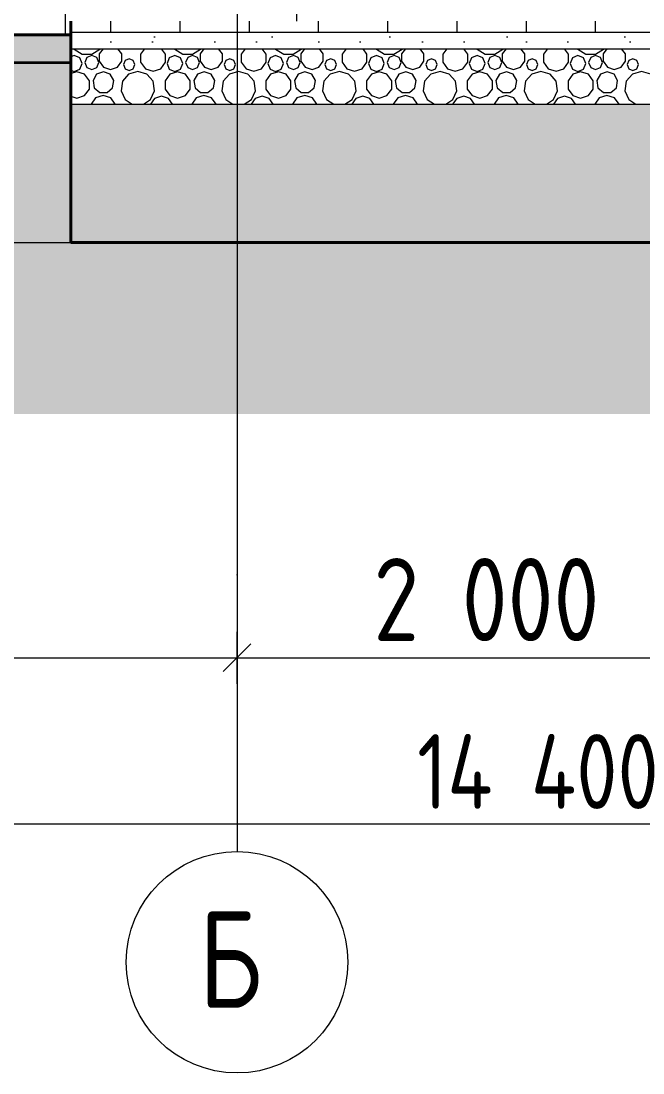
# Model space of a CAD drawing. Header units: millimetres. Extents: x 38742 to 132043, y -3942 to 12834.
# Drawn here: x 113568 to 115813, y -3942 to -142 of the extents above; entities that cross this region are included whole.
import ezdxf
from ezdxf.enums import TextEntityAlignment as Align

# ---------------------------------------------------------------- set-up
doc = ezdxf.new("R2010")
doc.units = ezdxf.units.MM
doc.header["$MEASUREMENT"] = 0
doc.linetypes.add('Штрихштриховая', pattern=[10936.110735, 5291.666508, -2116.666555, 1411.111116, -2116.666555])
for name, color, linetype in [('оси', 7, 'Continuous'), ('перекрытие', 7, 'Continuous'), ('размеры внутр', 7, 'Continuous'), ('стены02', 7, 'Continuous')]:
    doc.layers.add(name, color=color, linetype=linetype)
for name, color, linetype, lineweight in [('оси_Ном._пера__96', 7, 'Continuous', 13), ('оси_Ном._пера__97', 7, 'Continuous', 20), ('перекрытие_Ном._пера__94', 252, 'Continuous', 13), ('перекрытие_Ном._пера__96', 7, 'Continuous', 13), ('перекрытие_Ном._пера__97', 7, 'Continuous', 20), ('перекрытие_Ном._пера__99', 7, 'Continuous', 40), ('подп стены Инжзащита_Ном._пера__94', 252, 'Continuous', 13), ('подп стены Инжзащита_Ном._пера__97', 7, 'Continuous', 20), ('подп стены Инжзащита_Ном._пера__98', 7, 'Continuous', 35), ('подп стены Инжзащита_Ном._пера__99', 7, 'Continuous', 40), ('размеры внутр_Ном._пера__51', 98, 'Continuous', 50), ('размеры внутр_Ном._пера__96', 7, 'Continuous', 13), ('размеры внутр_Ном._пера__97', 7, 'Continuous', 20), ('стены02_Ном._пера__96', 7, 'Continuous', 13)]:
    doc.layers.add(name, color=color, linetype=linetype, lineweight=lineweight)
doc.styles.add('СГЕНЕРИР_СТИЛЬ_1', font='gost_2_304-81_type.ttf')
doc.dimstyles.new('СГЕНЕРИР_СТИЛЬ__1', dxfattribs={"dimtxt": 270.000005, "dimasz": 95, "dimexe": 0.18, "dimexo": 0, "dimgap": 0.09, "dimtad": 1, "dimtih": 1, "dimtoh": 1, "dimdec": 0, "dimzin": 0, "dimdsep": 46, "dimtxsty": 'СГЕНЕРИР_СТИЛЬ_1', "dimblk": 'ARROWHEAD_6', "dimblk1": 'ARROWHEAD_6', "dimblk2": 'ARROWHEAD_6', "dimcen": 0.09, "dimclrd": 7, "dimclre": 7, "dimclrt": 98, "dimadec": 0, "dimazin": 0, "dimtfac": 1, "dimtdec": 4, "dimtmove": 0, "dimatfit": 3, "dimfxl": 1, "dimtolj": 1, "dimtzin": 0, "dimarcsym": 0})
doc.dimstyles.new('СГЕНЕРИР_СТИЛЬ__2', dxfattribs={"dimtxt": 300, "dimasz": 95, "dimexe": 0.18, "dimexo": 0, "dimgap": 0.09, "dimtad": 1, "dimtih": 1, "dimtoh": 1, "dimdec": 0, "dimzin": 0, "dimdsep": 46, "dimtxsty": 'СГЕНЕРИР_СТИЛЬ_1', "dimblk": 'ARROWHEAD_6', "dimblk1": 'ARROWHEAD_6', "dimblk2": 'ARROWHEAD_6', "dimcen": 0.09, "dimclrd": 7, "dimclre": 7, "dimclrt": 7, "dimadec": 0, "dimazin": 0, "dimtfac": 1, "dimtdec": 4, "dimtmove": 0, "dimatfit": 3, "dimfxl": 1, "dimtolj": 1, "dimtzin": 0, "dimarcsym": 0})

# ---------------------------------------------------------------- blocks, each defined once
blk = doc.blocks.new('Элемент разреза_63_3', base_point=(50891.7, -142))
at = {"layer": 'перекрытие_Ном._пера__96', "linetype": 'Continuous'}
blk.add_line((107747.3, -942), (113747.3, -942), dxfattribs=at)
blk = doc.blocks.new('*X93', base_point=(50891.7, -142))
at = {"layer": 'перекрытие_Ном._пера__94', "linetype": 'Continuous'}
for p, q in [((113758.7, -242), (113759.3, -243.3)), ((113759.3, -243.3), (113788.3, -261.9)), ((113788.3, -261.9), (113822.8, -261.9)), ((113822.8, -261.9), (113851.8, -243.3)), ((113864, -242), (113850.2, -261)), ((113850.2, -261), (113850.2, -287.3)), ((113851.8, -243.3), (113852.4, -242)), ((113931.1, -261), (113917.3, -242)), ((113931.1, -287.3), (113931.1, -261)), ((114013.4, -242), (113999.1, -261.7)), ((113999.1, -261.7), (113999.1, -290.9)), ((114089.1, -261.7), (114074.8, -242)), ((114089.1, -290.9), (114089.1, -261.7)), ((114122.4, -242), (114123, -243.3)), ((114123, -243.3), (114152, -261.9)), ((114152, -261.9), (114186.5, -261.9)), ((114186.5, -261.9), (114215.5, -243.3)), ((114227.7, -242), (114213.9, -261)), ((114213.9, -261), (114213.9, -287.3)), ((114215.5, -243.3), (114216.1, -242)), ((114294.8, -261), (114281, -242)), ((114294.8, -287.3), (114294.8, -261)), ((114377.1, -242), (114362.8, -261.7)), ((114362.8, -261.7), (114362.8, -290.9)), ((114452.8, -261.7), (114438.5, -242)), ((114452.8, -290.9), (114452.8, -261.7)), ((114486.1, -242), (114486.7, -243.3)), ((114486.7, -243.3), (114515.7, -261.9)), ((114515.7, -261.9), (114550.2, -261.9)), ((114550.2, -261.9), (114579.2, -243.3)), ((114591.4, -242), (114577.6, -261)), ((114577.6, -261), (114577.6, -287.3)), ((114579.2, -243.3), (114579.8, -242)), ((114658.5, -261), (114644.7, -242)), ((114658.5, -287.3), (114658.5, -261)), ((114740.8, -242), (114726.5, -261.7)), ((114726.5, -261.7), (114726.5, -290.9)), ((114816.5, -261.7), (114802.2, -242)), ((114816.5, -290.9), (114816.5, -261.7)), ((114849.8, -242), (114850.4, -243.3)), ((114850.4, -243.3), (114879.4, -261.9)), ((114879.4, -261.9), (114913.9, -261.9)), ((114913.9, -261.9), (114942.9, -243.3)), ((114955.1, -242), (114941.3, -261)), ((114941.3, -261), (114941.3, -287.3)), ((114942.9, -243.3), (114943.5, -242)), ((115022.2, -261), (115008.4, -242)), ((115022.2, -287.3), (115022.2, -261)), ((115104.5, -242), (115090.2, -261.7)), ((115090.2, -261.7), (115090.2, -290.9)), ((115180.2, -261.7), (115165.9, -242)), ((115180.2, -290.9), (115180.2, -261.7)), ((115213.5, -242), (115214.1, -243.3)), ((115214.1, -243.3), (115243.1, -261.9)), ((115243.1, -261.9), (115277.6, -261.9)), ((115277.6, -261.9), (115306.6, -243.3)), ((115318.8, -242), (115305, -261)), ((115305, -261), (115305, -287.3)), ((115306.6, -243.3), (115307.2, -242)), ((115385.9, -261), (115372.1, -242)), ((115385.9, -287.3), (115385.9, -261)), ((115468.2, -242), (115453.9, -261.7)), ((115453.9, -261.7), (115453.9, -290.9)), ((115543.9, -261.7), (115529.6, -242)), ((115543.9, -290.9), (115543.9, -261.7)), ((115577.2, -242), (115577.8, -243.3)), ((115577.8, -243.3), (115606.8, -261.9)), ((115606.8, -261.9), (115641.3, -261.9)), ((115641.3, -261.9), (115670.3, -243.3)), ((115682.5, -242), (115668.7, -261)), ((115668.7, -261), (115668.7, -287.3)), ((115670.3, -243.3), (115670.9, -242)), ((115749.6, -261), (115735.8, -242)), ((115749.6, -287.3), (115749.6, -261)), ((113759.4, -266.8), (113747.3, -271.8)), ((113779.6, -275.2), (113759.4, -266.8)), ((113788, -295.4), (113779.6, -275.2)), ((113779.6, -315.6), (113788, -295.4)), ((113805.5, -274.1), (113798.2, -291.9)), ((113798.2, -291.9), (113805.5, -309.6)), ((113823.3, -266.8), (113805.5, -274.1)), ((113841, -274.1), (113823.3, -266.8)), ((113848.3, -291.9), (113841, -274.1)), ((113841, -309.6), (113848.3, -291.9)), ((113850.2, -287.3), (113865.6, -308.5)), ((113915.6, -308.5), (113931.1, -287.3)), ((113943.4, -284.9), (113937.3, -299.5)), ((113937.3, -299.5), (113943.4, -314.2)), ((113958, -278.9), (113943.4, -284.9)), ((113972.6, -284.9), (113958, -278.9)), ((113978.7, -299.5), (113972.6, -284.9)), ((113972.6, -314.2), (113978.7, -299.5)), ((113999.1, -290.9), (114016.3, -314.6)), ((114071.9, -314.6), (114089.1, -290.9)), ((114102.9, -275.2), (114094.6, -295.4)), ((114094.6, -295.4), (114102.9, -315.6)), ((114123.1, -266.8), (114102.9, -275.2)), ((114143.4, -275.2), (114123.1, -266.8)), ((114151.7, -295.4), (114143.4, -275.2)), ((114143.4, -315.6), (114151.7, -295.4)), ((114169.2, -274.1), (114161.9, -291.9)), ((114161.9, -291.9), (114169.2, -309.6)), ((114187, -266.8), (114169.2, -274.1)), ((114204.7, -274.1), (114187, -266.8)), ((114212, -291.9), (114204.7, -274.1)), ((114204.7, -309.6), (114212, -291.9)), ((114213.9, -287.3), (114229.3, -308.5)), ((114279.4, -308.5), (114294.8, -287.3)), ((114307.1, -284.9), (114301, -299.5)), ((114301, -299.5), (114307.1, -314.2)), ((114321.7, -278.9), (114307.1, -284.9)), ((114336.3, -284.9), (114321.7, -278.9)), ((114342.4, -299.5), (114336.3, -284.9)), ((114336.3, -314.2), (114342.4, -299.5)), ((114362.8, -290.9), (114380, -314.6)), ((114435.6, -314.6), (114452.8, -290.9)), ((114466.6, -275.2), (114458.3, -295.4)), ((114458.3, -295.4), (114466.6, -315.6)), ((114486.8, -266.8), (114466.6, -275.2)), ((114507.1, -275.2), (114486.8, -266.8)), ((114515.4, -295.4), (114507.1, -275.2)), ((114507.1, -315.6), (114515.4, -295.4)), ((114532.9, -274.1), (114525.6, -291.9)), ((114525.6, -291.9), (114532.9, -309.6)), ((114550.7, -266.8), (114532.9, -274.1)), ((114568.4, -274.1), (114550.7, -266.8)), ((114575.7, -291.9), (114568.4, -274.1)), ((114568.4, -309.6), (114575.7, -291.9)), ((114577.6, -287.3), (114593, -308.5)), ((114643.1, -308.5), (114658.5, -287.3)), ((114670.8, -284.9), (114664.7, -299.5)), ((114664.7, -299.5), (114670.8, -314.2)), ((114685.4, -278.9), (114670.8, -284.9)), ((114700, -284.9), (114685.4, -278.9)), ((114706.1, -299.5), (114700, -284.9)), ((114700, -314.2), (114706.1, -299.5)), ((114726.5, -290.9), (114743.7, -314.6)), ((114799.3, -314.6), (114816.5, -290.9)), ((114830.3, -275.2), (114822, -295.4)), ((114822, -295.4), (114830.3, -315.6)), ((114850.6, -266.8), (114830.3, -275.2)), ((114870.8, -275.2), (114850.6, -266.8)), ((114879.1, -295.4), (114870.8, -275.2)), ((114870.8, -315.6), (114879.1, -295.4)), ((114896.7, -274.1), (114889.3, -291.9)), ((114889.3, -291.9), (114896.7, -309.6)), ((114914.4, -266.8), (114896.7, -274.1)), ((114932.1, -274.1), (114914.4, -266.8)), ((114939.5, -291.9), (114932.1, -274.1)), ((114932.1, -309.6), (114939.5, -291.9)), ((114941.3, -287.3), (114956.7, -308.5)), ((115006.8, -308.5), (115022.2, -287.3)), ((115034.5, -284.9), (115028.5, -299.5)), ((115028.5, -299.5), (115034.5, -314.2)), ((115049.1, -278.9), (115034.5, -284.9)), ((115063.7, -284.9), (115049.1, -278.9)), ((115069.8, -299.5), (115063.7, -284.9)), ((115063.7, -314.2), (115069.8, -299.5)), ((115090.2, -290.9), (115107.4, -314.6)), ((115163, -314.6), (115180.2, -290.9)), ((115194, -275.2), (115185.7, -295.4)), ((115185.7, -295.4), (115194, -315.6)), ((115214.3, -266.8), (115194, -275.2)), ((115234.5, -275.2), (115214.3, -266.8)), ((115242.9, -295.4), (115234.5, -275.2)), ((115234.5, -315.6), (115242.9, -295.4)), ((115260.4, -274.1), (115253, -291.9)), ((115253, -291.9), (115260.4, -309.6)), ((115278.1, -266.8), (115260.4, -274.1)), ((115295.8, -274.1), (115278.1, -266.8)), ((115303.2, -291.9), (115295.8, -274.1)), ((115295.8, -309.6), (115303.2, -291.9)), ((115305, -287.3), (115320.5, -308.5)), ((115370.5, -308.5), (115385.9, -287.3)), ((115398.2, -284.9), (115392.2, -299.5)), ((115392.2, -299.5), (115398.2, -314.2)), ((115412.8, -278.9), (115398.2, -284.9)), ((115427.5, -284.9), (115412.8, -278.9)), ((115433.5, -299.5), (115427.5, -284.9)), ((115427.5, -314.2), (115433.5, -299.5)), ((115453.9, -290.9), (115471.1, -314.6)), ((115526.7, -314.6), (115543.9, -290.9)), ((115557.8, -275.2), (115549.4, -295.4)), ((115549.4, -295.4), (115557.8, -315.6)), ((115578, -266.8), (115557.8, -275.2)), ((115598.2, -275.2), (115578, -266.8)), ((115606.6, -295.4), (115598.2, -275.2)), ((115598.2, -315.6), (115606.6, -295.4)), ((115624.1, -274.1), (115616.7, -291.9)), ((115616.7, -291.9), (115624.1, -309.6)), ((115641.8, -266.8), (115624.1, -274.1)), ((115659.5, -274.1), (115641.8, -266.8)), ((115666.9, -291.9), (115659.5, -274.1)), ((115659.5, -309.6), (115666.9, -291.9)), ((115668.7, -287.3), (115684.2, -308.5)), ((115734.2, -308.5), (115749.6, -287.3)), ((115761.9, -284.9), (115755.9, -299.5)), ((115755.9, -299.5), (115761.9, -314.2)), ((115776.5, -278.9), (115761.9, -284.9)), ((115791.2, -284.9), (115776.5, -278.9)), ((115797.2, -299.5), (115791.2, -284.9)), ((115791.2, -314.2), (115797.2, -299.5)), ((113747.3, -319), (113759.4, -324)), ((113769.1, -325), (113747.3, -332.1)), ((113759.4, -324), (113779.6, -315.6)), ((113797.1, -334.1), (113769.1, -325)), ((113814.5, -358), (113797.1, -334.1)), ((113805.5, -309.6), (113823.3, -316.9)), ((113823.3, -316.9), (113841, -309.6)), ((113840.5, -334.5), (113827.4, -357.3)), ((113865.1, -325.6), (113840.5, -334.5)), ((113889.8, -334.5), (113865.1, -325.6)), ((113865.6, -308.5), (113890.6, -316.7)), ((113902.9, -357.3), (113889.8, -334.5)), ((113890.6, -316.7), (113915.6, -308.5)), ((113956.1, -333.7), (113933.6, -359.8)), ((113943.4, -314.2), (113958, -320.2)), ((113989.2, -324), (113956.1, -333.7)), ((113958, -320.2), (113972.6, -314.2)), ((114022.3, -333.7), (113989.2, -324)), ((114016.3, -314.6), (114044.1, -323.6)), ((114044.9, -359.8), (114022.3, -333.7)), ((114044.1, -323.6), (114071.9, -314.6)), ((114104.8, -334.1), (114087.4, -358)), ((114102.9, -315.6), (114123.1, -324)), ((114132.8, -325), (114104.8, -334.1)), ((114123.1, -324), (114143.4, -315.6)), ((114160.8, -334.1), (114132.8, -325)), ((114178.2, -358), (114160.8, -334.1)), ((114169.2, -309.6), (114187, -316.9)), ((114187, -316.9), (114204.7, -309.6)), ((114204.2, -334.5), (114191.1, -357.3)), ((114228.8, -325.6), (114204.2, -334.5)), ((114253.5, -334.5), (114228.8, -325.6)), ((114229.3, -308.5), (114254.3, -316.7)), ((114266.6, -357.3), (114253.5, -334.5)), ((114254.3, -316.7), (114279.4, -308.5)), ((114319.9, -333.7), (114297.3, -359.8)), ((114307.1, -314.2), (114321.7, -320.2)), ((114352.9, -324), (114319.9, -333.7)), ((114321.7, -320.2), (114336.3, -314.2)), ((114386, -333.7), (114352.9, -324)), ((114380, -314.6), (114407.8, -323.6)), ((114408.6, -359.8), (114386, -333.7)), ((114407.8, -323.6), (114435.6, -314.6)), ((114468.5, -334.1), (114451.1, -358)), ((114466.6, -315.6), (114486.8, -324)), ((114496.5, -325), (114468.5, -334.1)), ((114486.8, -324), (114507.1, -315.6)), ((114524.5, -334.1), (114496.5, -325)), ((114541.9, -358), (114524.5, -334.1)), ((114532.9, -309.6), (114550.7, -316.9)), ((114550.7, -316.9), (114568.4, -309.6)), ((114567.9, -334.5), (114554.8, -357.3)), ((114592.5, -325.6), (114567.9, -334.5)), ((114617.2, -334.5), (114592.5, -325.6)), ((114593, -308.5), (114618, -316.7)), ((114630.3, -357.3), (114617.2, -334.5)), ((114618, -316.7), (114643.1, -308.5)), ((114683.6, -333.7), (114661, -359.8)), ((114670.8, -314.2), (114685.4, -320.2)), ((114716.7, -324), (114683.6, -333.7)), ((114685.4, -320.2), (114700, -314.2)), ((114749.7, -333.7), (114716.7, -324)), ((114743.7, -314.6), (114771.5, -323.6)), ((114772.3, -359.8), (114749.7, -333.7)), ((114771.5, -323.6), (114799.3, -314.6)), ((114832.2, -334.1), (114814.8, -358)), ((114830.3, -315.6), (114850.6, -324)), ((114860.2, -325), (114832.2, -334.1)), ((114850.6, -324), (114870.8, -315.6)), ((114888.3, -334.1), (114860.2, -325)), ((114905.6, -358), (114888.3, -334.1)), ((114896.7, -309.6), (114914.4, -316.9)), ((114914.4, -316.9), (114932.1, -309.6)), ((114931.6, -334.5), (114918.5, -357.3)), ((114956.3, -325.6), (114931.6, -334.5)), ((114980.9, -334.5), (114956.3, -325.6)), ((114956.7, -308.5), (114981.8, -316.7)), ((114994, -357.3), (114980.9, -334.5)), ((114981.8, -316.7), (115006.8, -308.5)), ((115047.3, -333.7), (115024.7, -359.8)), ((115034.5, -314.2), (115049.1, -320.2)), ((115080.4, -324), (115047.3, -333.7)), ((115049.1, -320.2), (115063.7, -314.2)), ((115113.5, -333.7), (115080.4, -324)), ((115107.4, -314.6), (115135.2, -323.6)), ((115136, -359.8), (115113.5, -333.7)), ((115135.2, -323.6), (115163, -314.6)), ((115195.9, -334.1), (115178.6, -358)), ((115194, -315.6), (115214.3, -324)), ((115223.9, -325), (115195.9, -334.1)), ((115214.3, -324), (115234.5, -315.6)), ((115252, -334.1), (115223.9, -325)), ((115269.3, -358), (115252, -334.1)), ((115260.4, -309.6), (115278.1, -316.9)), ((115278.1, -316.9), (115295.8, -309.6)), ((115295.3, -334.5), (115282.2, -357.3)), ((115320, -325.6), (115295.3, -334.5)), ((115344.6, -334.5), (115320, -325.6)), ((115320.5, -308.5), (115345.5, -316.7)), ((115357.7, -357.3), (115344.6, -334.5)), ((115345.5, -316.7), (115370.5, -308.5)), ((115411, -333.7), (115388.4, -359.8)), ((115398.2, -314.2), (115412.8, -320.2)), ((115444.1, -324), (115411, -333.7)), ((115412.8, -320.2), (115427.5, -314.2)), ((115477.2, -333.7), (115444.1, -324)), ((115471.1, -314.6), (115498.9, -323.6)), ((115499.7, -359.8), (115477.2, -333.7)), ((115498.9, -323.6), (115526.7, -314.6)), ((115559.6, -334.1), (115542.3, -358)), ((115557.8, -315.6), (115578, -324)), ((115587.6, -325), (115559.6, -334.1)), ((115578, -324), (115598.2, -315.6)), ((115615.7, -334.1), (115587.6, -325)), ((115633, -358), (115615.7, -334.1)), ((115624.1, -309.6), (115641.8, -316.9)), ((115641.8, -316.9), (115659.5, -309.6)), ((115659, -334.5), (115645.9, -357.3)), ((115683.7, -325.6), (115659, -334.5)), ((115708.3, -334.5), (115683.7, -325.6)), ((115684.2, -308.5), (115709.2, -316.7)), ((115721.4, -357.3), (115708.3, -334.5)), ((115709.2, -316.7), (115734.2, -308.5)), ((115774.7, -333.7), (115752.1, -359.8)), ((115761.9, -314.2), (115776.5, -320.2)), ((115807.8, -324), (115774.7, -333.7)), ((115776.5, -320.2), (115791.2, -314.2)), ((115840.9, -333.7), (115807.8, -324)), ((113814.5, -387.5), (113814.5, -358)), ((113827.4, -357.3), (113831.9, -383.1)), ((113898.3, -383.1), (113902.9, -357.3)), ((113933.6, -359.8), (113928.6, -393.9)), ((114049.8, -393.9), (114044.9, -359.8)), ((114087.4, -358), (114087.4, -387.5)), ((114178.2, -387.5), (114178.2, -358)), ((114191.1, -357.3), (114195.6, -383.1)), ((114262.1, -383.1), (114266.6, -357.3)), ((114297.3, -359.8), (114292.4, -393.9)), ((114413.5, -393.9), (114408.6, -359.8)), ((114451.1, -358), (114451.1, -387.5)), ((114541.9, -387.5), (114541.9, -358)), ((114554.8, -357.3), (114559.3, -383.1)), ((114625.8, -383.1), (114630.3, -357.3)), ((114661, -359.8), (114656.1, -393.9)), ((114777.2, -393.9), (114772.3, -359.8)), ((114814.8, -358), (114814.8, -387.5)), ((114905.6, -387.5), (114905.6, -358)), ((114918.5, -357.3), (114923, -383.1)), ((114989.5, -383.1), (114994, -357.3)), ((115024.7, -359.8), (115019.8, -393.9)), ((115140.9, -393.9), (115136, -359.8)), ((115178.6, -358), (115178.6, -387.5)), ((115269.3, -387.5), (115269.3, -358)), ((115282.2, -357.3), (115286.7, -383.1)), ((115353.2, -383.1), (115357.7, -357.3)), ((115388.4, -359.8), (115383.5, -393.9)), ((115504.7, -393.9), (115499.7, -359.8)), ((115542.3, -358), (115542.3, -387.5)), ((115633, -387.5), (115633, -358)), ((115645.9, -357.3), (115650.4, -383.1)), ((115716.9, -383.1), (115721.4, -357.3)), ((115752.1, -359.8), (115747.2, -393.9)), ((113747.3, -413.4), (113769.1, -420.5)), ((113769.1, -420.5), (113797.1, -411.3)), ((113797.1, -411.3), (113814.5, -387.5)), ((113831.9, -383.1), (113852, -400)), ((113864.1, -411), (113836.3, -420)), ((113852, -400), (113878.2, -400)), ((113891.9, -420), (113864.1, -411)), ((113878.2, -400), (113898.3, -383.1)), ((113928.6, -393.9), (113943, -425.3)), ((114035.5, -425.3), (114049.8, -393.9)), ((114074.3, -413.6), (114049.3, -421.7)), ((114099.4, -421.7), (114074.3, -413.6)), ((114087.4, -387.5), (114104.8, -411.3)), ((114104.8, -411.3), (114132.8, -420.5)), ((114132.8, -420.5), (114160.8, -411.3)), ((114160.8, -411.3), (114178.2, -387.5)), ((114195.6, -383.1), (114215.7, -400)), ((114227.8, -411), (114200, -420)), ((114215.7, -400), (114242, -400)), ((114255.6, -420), (114227.8, -411)), ((114242, -400), (114262.1, -383.1)), ((114292.4, -393.9), (114306.7, -425.3)), ((114399.2, -425.3), (114413.5, -393.9)), ((114438, -413.6), (114413, -421.7)), ((114463.1, -421.7), (114438, -413.6)), ((114451.1, -387.5), (114468.5, -411.3)), ((114468.5, -411.3), (114496.5, -420.5)), ((114496.5, -420.5), (114524.5, -411.3)), ((114524.5, -411.3), (114541.9, -387.5)), ((114559.3, -383.1), (114579.4, -400)), ((114591.5, -411), (114563.7, -420)), ((114579.4, -400), (114605.7, -400)), ((114619.3, -420), (114591.5, -411)), ((114605.7, -400), (114625.8, -383.1)), ((114656.1, -393.9), (114670.4, -425.3)), ((114762.9, -425.3), (114777.2, -393.9)), ((114801.8, -413.6), (114776.7, -421.7)), ((114826.8, -421.7), (114801.8, -413.6)), ((114814.8, -387.5), (114832.2, -411.3)), ((114832.2, -411.3), (114860.2, -420.5)), ((114860.2, -420.5), (114888.3, -411.3)), ((114888.3, -411.3), (114905.6, -387.5)), ((114923, -383.1), (114943.1, -400)), ((114955.2, -411), (114927.4, -420)), ((114943.1, -400), (114969.4, -400)), ((114983, -420), (114955.2, -411)), ((114969.4, -400), (114989.5, -383.1)), ((115019.8, -393.9), (115034.1, -425.3)), ((115126.6, -425.3), (115140.9, -393.9)), ((115165.5, -413.6), (115140.5, -421.7)), ((115190.5, -421.7), (115165.5, -413.6)), ((115178.6, -387.5), (115195.9, -411.3)), ((115195.9, -411.3), (115223.9, -420.5)), ((115223.9, -420.5), (115252, -411.3)), ((115252, -411.3), (115269.3, -387.5)), ((115286.7, -383.1), (115306.8, -400)), ((115318.9, -411), (115291.1, -420)), ((115306.8, -400), (115333.1, -400)), ((115346.7, -420), (115318.9, -411)), ((115333.1, -400), (115353.2, -383.1)), ((115383.5, -393.9), (115397.8, -425.3)), ((115490.3, -425.3), (115504.7, -393.9)), ((115529.2, -413.6), (115504.2, -421.7)), ((115554.2, -421.7), (115529.2, -413.6)), ((115542.3, -387.5), (115559.6, -411.3)), ((115559.6, -411.3), (115587.6, -420.5)), ((115587.6, -420.5), (115615.7, -411.3)), ((115615.7, -411.3), (115633, -387.5)), ((115650.4, -383.1), (115670.5, -400)), ((115682.6, -411), (115654.8, -420)), ((115670.5, -400), (115696.8, -400)), ((115710.5, -420), (115682.6, -411)), ((115696.8, -400), (115716.9, -383.1)), ((115747.2, -393.9), (115761.5, -425.3)), ((113750.4, -442), (113747.3, -437.8)), ((113836.3, -420), (113820.3, -442)), ((113907.9, -442), (113891.9, -420)), ((113943, -425.3), (113969, -442)), ((114009.5, -442), (114035.5, -425.3)), ((114049.3, -421.7), (114034.6, -442)), ((114114.1, -442), (114099.4, -421.7)), ((114200, -420), (114184, -442)), ((114271.6, -442), (114255.6, -420)), ((114306.7, -425.3), (114332.7, -442)), ((114373.2, -442), (114399.2, -425.3)), ((114413, -421.7), (114398.3, -442)), ((114477.8, -442), (114463.1, -421.7)), ((114563.7, -420), (114547.7, -442)), ((114635.3, -442), (114619.3, -420)), ((114670.4, -425.3), (114696.4, -442)), ((114736.9, -442), (114762.9, -425.3)), ((114776.7, -421.7), (114762, -442)), ((114841.5, -442), (114826.8, -421.7)), ((114927.4, -420), (114911.5, -442)), ((114999, -442), (114983, -420)), ((115034.1, -425.3), (115060.1, -442)), ((115100.6, -442), (115126.6, -425.3)), ((115140.5, -421.7), (115125.7, -442)), ((115205.2, -442), (115190.5, -421.7)), ((115291.1, -420), (115275.2, -442)), ((115362.7, -442), (115346.7, -420)), ((115397.8, -425.3), (115423.8, -442)), ((115464.3, -442), (115490.3, -425.3)), ((115504.2, -421.7), (115489.4, -442)), ((115568.9, -442), (115554.2, -421.7)), ((115654.8, -420), (115638.9, -442)), ((115726.4, -442), (115710.5, -420)), ((115761.5, -425.3), (115787.5, -442))]:
    blk.add_line(p, q, dxfattribs=at)
blk = doc.blocks.new('Элемент разреза_68_3', base_point=(50891.7, -142))
at = {"layer": 'перекрытие_Ном._пера__94', "linetype": 'Continuous'}
h = blk.add_hatch(dxfattribs=at)
h.set_pattern_fill('СЕТКА_25X25_0003', color=256, style=0, pattern_type=2)
h.set_pattern_definition([(0, (50891.67, -142), (0, 250), []), (90, (50891.67, -142), (-250, 0), [])])
h.paths.add_polyline_path([(123347.3, -182), (123347.3, -142), (113747.3, -142), (113747.3, -182)])
h = blk.add_hatch(dxfattribs=at)
h.set_pattern_fill('БЕТОН_ЛЕГКИЙ_0003', color=256, style=0, pattern_type=2)
h.set_pattern_definition([(0, (50891.7, -142), (0, 779.423), [48.75, -401.25]), (0, (51116.7, 247.7), (0, 779.423), [48.75, -401.25]), (60, (50891.7, -142), (-675, 389.7114), [48.75, -401.25]), (60, (51341.7, -142), (-675, 389.7114), [48.75, -401.25]), (120, (50940.4, -142), (675, 389.7114), [48.75, -401.25]), (120, (51390.4, -142), (675, 389.7114), [48.75, -401.25]), (0, (50891.67, -67), (0, 150), [0, -150, 0, -225]), (45, (50966.67, -67), (-106.06602, 106.06602), [0, -112.5, 0, -187.5])])
h.paths.add_polyline_path([(123347.3, -242), (123347.3, -182), (113747.3, -182), (113747.3, -242)])
blk.add_hatch(color=256, dxfattribs=at).paths.add_polyline_path([(113747.3, -942), (123347.3, -942), (123347.3, -442), (113747.3, -442)])
at = {"layer": 'перекрытие_Ном._пера__97', "linetype": 'Continuous'}
for p, q in [((113747.3, -182), (123347.3, -182)), ((113747.3, -182), (123347.3, -182)), ((113747.3, -242), (123347.3, -242)), ((113747.3, -242), (123347.3, -242)), ((113747.3, -442), (123347.3, -442)), ((113747.3, -442), (123347.3, -442))]:
    blk.add_line(p, q, dxfattribs=at)
at = {"layer": 'перекрытие_Ном._пера__99', "linetype": 'Continuous'}
for p, q in [((113747.3, -182), (113747.3, -142)), ((113747.3, -242), (113747.3, -182)), ((113747.3, -442), (113747.3, -242)), ((113747.3, -942), (113747.3, -442)), ((113747.3, -942), (123347.3, -942))]:
    blk.add_line(p, q, dxfattribs=at)
at = {"layer": 'перекрытие'}
blk.add_blockref('*X93', (50891.7, -142), dxfattribs=at)
blk = doc.blocks.new('Элемент разреза_92_3', base_point=(50891.7, -142))
at = {"layer": 'стены02_Ном._пера__96', "linetype": 'Continuous'}
for p, q in [((114562.3, 408), (113727.3, 408)), ((113727.3, 408), (113727.3, -192)), ((114562.3, 408), (114562.3, -142)), ((113727.3, -192), (113747.3, -192))]:
    blk.add_line(p, q, dxfattribs=at)
blk = doc.blocks.new('Стандартный маркер сетки[17]_3', base_point=(114347.3, 2539.6))
at = {"layer": 'оси_Ном._пера__96', "linetype": 'Штрихштриховая'}
for p, q in [((114347.3, 1539.6), (114347.3, -2142)), ((114347.3, -2142), (114347.3, -3142))]:
    blk.add_line(p, q, dxfattribs=at)
blk.add_point((114347.3, -2142), dxfattribs=at)
blk.add_point((114347.3, -2142), dxfattribs=at)
at = {"layer": 'оси_Ном._пера__97', "linetype": 'Continuous'}
blk.add_circle((114347.3, -3542), 400, dxfattribs=at)
at = {"layer": 'оси_Ном._пера__96', "style": 'СГЕНЕРИР_СТИЛЬ_1'}
blk.add_attdef('AC_MarkerText_1', text='', height=350, rotation=360, dxfattribs=at).set_placement((114208.2, -3811.7), align=Align.BOTTOM_LEFT)
blk = doc.blocks.new('*D183', base_point=(50891.7, -142))
at = {"layer": 'размеры внутр_Ном._пера__96', "linetype": 'Continuous', "transparency": 16777216}
for p, q in [((108347.3, -2535.7), (108347.3, -2348.2)), ((114347.3, -2535.7), (114347.3, -2348.2)), ((108272.3, -2442), (108347.3, -2442)), ((108347.3, -2442), (114347.3, -2442))]:
    blk.add_line(p, q, dxfattribs=at)
at = {"layer": 'размеры внутр_Ном._пера__97', "linetype": 'Continuous', "transparency": 16777216}
for p, q in [((108397.3, -2392), (108297.3, -2492)), ((114397.3, -2392), (114297.3, -2492))]:
    blk.add_line(p, q, dxfattribs=at)
at = {"layer": 'размеры внутр_Ном._пера__96', "transparency": 16777216, "insert": (110839.7, -2382), "char_height": 300, "attachment_point": 7, "style": 'СГЕНЕРИР_СТИЛЬ_1'}
blk.add_mtext('{6\xa0000}', dxfattribs=at)
blk = doc.blocks.new('ARROWHEAD_6')
at = {"color": 0, "linetype": 'Continuous', "lineweight": 0}
for p, q in [((-0.5, -0.5), (0.5, 0.5)), ((0, 0), (-1, 0))]:
    blk.add_line(p, q, dxfattribs=at)
blk = doc.blocks.new('*D184', base_point=(50891.7, -142))
at = {"layer": 'размеры внутр_Ном._пера__96', "linetype": 'Continuous', "transparency": 16777216}
for p, q in [((114347.3, -2535.7), (114347.3, -2348.2)), ((116347.3, -2535.7), (116347.3, -2348.2)), ((114347.3, -2442), (116347.3, -2442))]:
    blk.add_line(p, q, dxfattribs=at)
at = {"layer": 'размеры внутр_Ном._пера__97', "linetype": 'Continuous', "transparency": 16777216}
for p, q in [((114397.3, -2392), (114297.3, -2492)), ((116397.3, -2392), (116297.3, -2492))]:
    blk.add_line(p, q, dxfattribs=at)
at = {"layer": 'размеры внутр_Ном._пера__96', "transparency": 16777216, "insert": (114839.7, -2382), "char_height": 300, "attachment_point": 7, "style": 'СГЕНЕРИР_СТИЛЬ_1'}
blk.add_mtext('{2\xa0000}', dxfattribs=at)
blk = doc.blocks.new('*D187', base_point=(50891.7, -142))
at = {"layer": 'размеры внутр_Ном._пера__96', "linetype": 'Continuous', "transparency": 16777216}
for p, q in [((108347.3, -3135.7), (108347.3, -2948.2)), ((122747.3, -3135.7), (122747.3, -2948.2)), ((108397.3, -2992), (108297.3, -3092)), ((122697.3, -3092), (122797.3, -2992)), ((108272.3, -3042), (108347.3, -3042)), ((108347.3, -3042), (122747.3, -3042)), ((122747.3, -3042), (122822.3, -3042))]:
    blk.add_line(p, q, dxfattribs=at)
at = {"layer": 'размеры внутр_Ном._пера__51', "transparency": 16777216, "insert": (114997.5, -2988), "char_height": 270, "attachment_point": 7, "style": 'СГЕНЕРИР_СТИЛЬ_1'}
blk.add_mtext('{14\xa0400}', dxfattribs=at)

msp = doc.modelspace()

# ---------------------------------------------------------------- hatches: boundary and pattern name
at = {"layer": 'подп стены Инжзащита_Ном._пера__94', "linetype": 'Continuous'}
msp.add_hatch(color=256, dxfattribs=at).paths.add_polyline_path([(113747.3, -192), (94997.9, -192), (94997.9, -292), (113747.3, -292)])
at = {"layer": 'подп стены Инжзащита_Ном._пера__97', "linetype": 'Continuous'}
h = msp.add_hatch(dxfattribs=at)
h.set_pattern_fill('ГРУНТ_0003', color=256, style=0, pattern_type=2)
h.set_pattern_definition([(45, (50891.67, -142), (-275.7716, 275.7716), []), (45, (50799.75, -50.1), (-551.543, 551.543), []), (45, (50707.8, 41.86), (-551.543, 551.543), []), (135, (50615.9, 133.78), (91.92388, 91.92388), [390, -390])])
h.paths.add_polyline_path([(90376.4, -967.3), (90174, -1776.9), (89633.5, -1464.8), (89926.7, -292), (113747.3, -292), (113747.3, -942), (122999.3, -942), (123104.1, -1366.2), (123493.5, -1366.2), (123493.5, -1561.9), (112905.5, -1561.9), (112905.5, -967.3)])

# ---------------------------------------------------------------- linework, layer by layer
at = {"layer": 'подп стены Инжзащита_Ном._пера__98', "linetype": 'Continuous', "flags": 128}
msp.add_lwpolyline([(113747.3, -192), (94997.9, -192), (94997.9, -292), (113747.3, -292)], close=True, dxfattribs=at)
at = {"layer": 'подп стены Инжзащита_Ном._пера__99', "linetype": 'Continuous', "flags": 128}
msp.add_lwpolyline([(113747.3, -192), (94965.6, -192)], dxfattribs=at)

# ---------------------------------------------------------------- block references
at = {"layer": 'оси', "color": 251, "linetype": 'Continuous', "lineweight": 13}
ref = msp.add_blockref('Стандартный маркер сетки[17]_3', (114347.3, 2539.6), dxfattribs=at)
ref.add_attrib('AC_MarkerText_1', 'Б', dxfattribs={"layer": 'оси_Ном._пера__96', "color": 7, "linetype": 'Continuous', "lineweight": 13, "height": 350, "rotation": 360, "style": 'СГЕНЕРИР_СТИЛЬ_1'}).set_placement((114208.2, -3811.7), align=Align.BOTTOM_LEFT)
at = {"layer": 'перекрытие'}
for name in ['Элемент разреза_63_3', 'Элемент разреза_68_3']:
    msp.add_blockref(name, (50891.7, -142), dxfattribs=at)
at = {"layer": 'стены02'}
msp.add_blockref('Элемент разреза_92_3', (50891.7, -142), dxfattribs=at)

# ---------------------------------------------------------------- dimensions: what is measured, and where the dimension line sits
at = {"layer": 'размеры внутр', "linetype": 'Continuous'}
for base, p1, p2, dimstyle, picture, middle in [((114347.3, -2442), (108347.3, -2442), (114347.3, -2442), 'СГЕНЕРИР_СТИЛЬ__2', '*D183', (111352.6, -2232)), ((116347.3, -2442), (114347.3, -2442), (116347.3, -2442), 'СГЕНЕРИР_СТИЛЬ__2', '*D184', (115352.6, -2232)), ((122747.3, -3042), (108347.3, -3042), (122747.3, -3042), 'СГЕНЕРИР_СТИЛЬ__1', '*D187', (115561.6, -2853))]:
    dim = msp.add_linear_dim(base=base, p1=p1, p2=p2, dimstyle=dimstyle, dxfattribs=at)
    dim.commit()
    dim.dimension.update_dxf_attribs({"geometry": picture, "text_midpoint": middle, "dimtype": 160})

doc.saveas('drawing.dxf')
